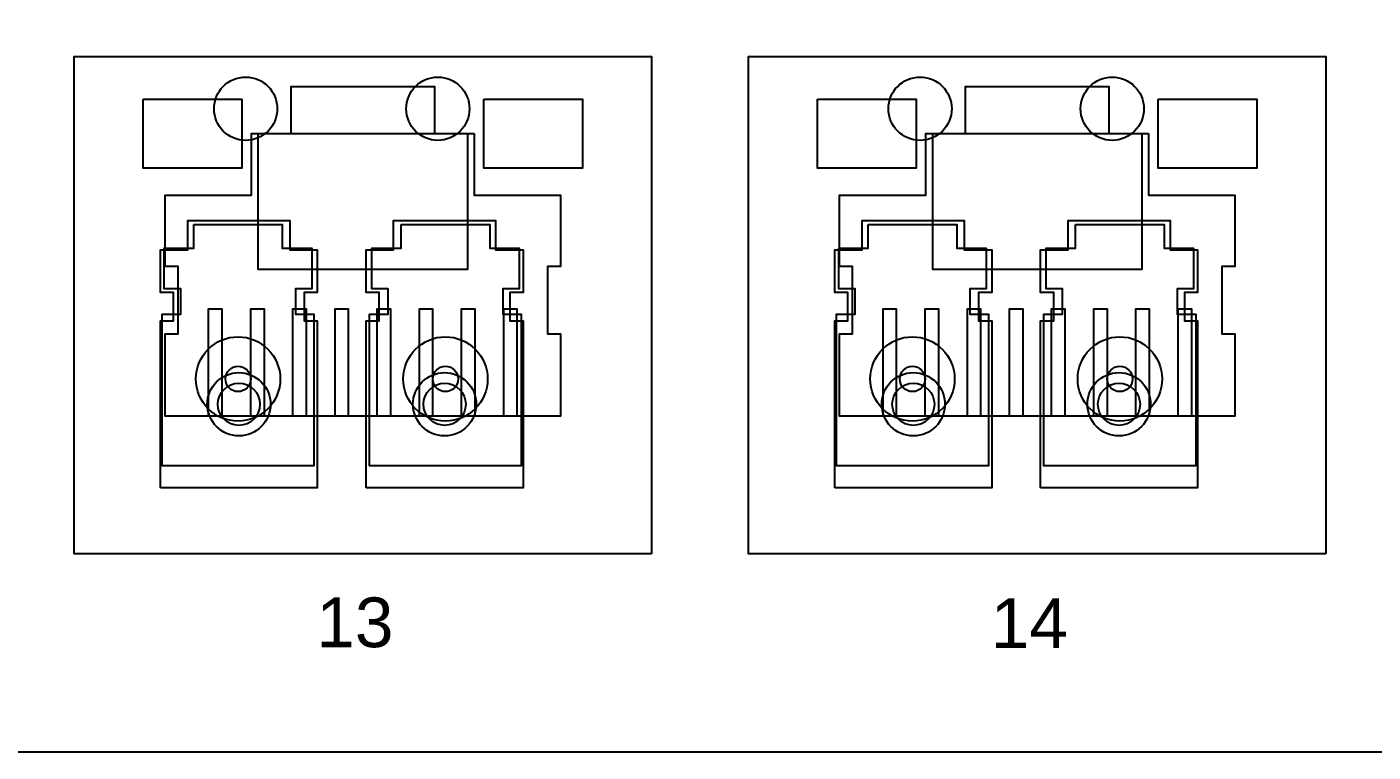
# Model space of a CAD drawing. Extents: x 1.6 to 47.5, y 0.5 to 34.6.
# Drawn here: x 33.434 to 35.03, y 10.649 to 11.509 of the extents above; entities that cross this region are included whole.
import ezdxf

# ---------------------------------------------------------------- set-up
doc = ezdxf.new("R2010")
doc.units = 0
doc.header["$MEASUREMENT"] = 0
for name, color, linetype in [('4_01__1111___16__10-100BAS', 7, 'CONTINUOUS'), ('4_02__1112___12__10-100BAS', 7, 'CONTINUOUS'), ('4_03__1113___12__10-100BAS', 7, 'CONTINUOUS'), ('4_04__1122___8__10-100BASE', 7, 'CONTINUOUS'), ('4_05__1123___8__10-100BASE', 7, 'CONTINUOUS'), ('4_06__1133___8__10-100BASE', 7, 'CONTINUOUS'), ('4_07__1142___10__10-100BAS', 7, 'CONTINUOUS'), ('4_08__1222___4__10-100BASE', 7, 'CONTINUOUS'), ('4_09__1223___4__10-100BASE', 7, 'CONTINUOUS'), ('4_10__1233___4__10-100BASE', 7, 'CONTINUOUS'), ('4_11__1333___4__10-100BASE', 7, 'CONTINUOUS'), ('4_12__2222___16__100BASE_F', 7, 'CONTINUOUS'), ('4_13__2223___12__100BASE_F', 7, 'CONTINUOUS'), ('4_14__2233___8__100BASE_FX', 7, 'CONTINUOUS'), ('4_15__2333___4__100BASE_FX', 7, 'CONTINUOUS'), ('4_16__3333___16__100BASE_L', 7, 'CONTINUOUS'), ('6_00______DWG_', 7, 'CONTINUOUS')]:
    doc.layers.add(name, color=color, linetype=linetype)
doc.styles.add('ARIAL', font='arial.ttf')

msp = doc.modelspace()

# ---------------------------------------------------------------- linework, layer by layer
at = {"layer": '4_01__1111___16__10-100BAS'}
for points in [[(33.747, 11.3821), (33.747, 11.4381), (33.917, 11.4381), (33.917, 11.3821)], [(34.547, 11.3821), (34.547, 11.4381), (34.717, 11.4381), (34.717, 11.3821)], [(33.964, 11.3821), (33.964, 11.3091), (34.0665, 11.3091), (34.0665, 11.2246), (34.051, 11.2246), (34.051, 11.1446), (34.0665, 11.1446), (34.0665, 11.0471), (33.5975, 11.0471), (33.5975, 11.1446), (33.613, 11.1446), (33.613, 11.2246), (33.5975, 11.2246), (33.5975, 11.3091), (33.7, 11.3091), (33.7, 11.3821), (33.964, 11.3821)], [(33.956, 11.3821), (33.956, 11.2211), (33.708, 11.2211), (33.708, 11.3821)], [(34.764, 11.3821), (34.764, 11.3091), (34.8665, 11.3091), (34.8665, 11.2246), (34.851, 11.2246), (34.851, 11.1446), (34.8665, 11.1446), (34.8665, 11.0471), (34.3975, 11.0471), (34.3975, 11.1446), (34.413, 11.1446), (34.413, 11.2246), (34.3975, 11.2246), (34.3975, 11.3091), (34.5, 11.3091), (34.5, 11.3821), (34.764, 11.3821)], [(34.756, 11.3821), (34.756, 11.2211), (34.508, 11.2211), (34.508, 11.3821)], [(33.6491, 11.0471), (33.6491, 11.1741), (33.6648, 11.1741), (33.6648, 11.0471)], [(33.6991, 11.0471), (33.6991, 11.1741), (33.7148, 11.1741), (33.7148, 11.0471)], [(33.7491, 11.0471), (33.7491, 11.1741), (33.7648, 11.1741), (33.7648, 11.0471)], [(33.7991, 11.0471), (33.7991, 11.1741), (33.8148, 11.1741), (33.8148, 11.0471)], [(33.8491, 11.0471), (33.8491, 11.1741), (33.8648, 11.1741), (33.8648, 11.0471)], [(33.8991, 11.0471), (33.8991, 11.1741), (33.9148, 11.1741), (33.9148, 11.0471)], [(33.9491, 11.0471), (33.9491, 11.1741), (33.9648, 11.1741), (33.9648, 11.0471)], [(33.9991, 11.0471), (33.9991, 11.1741), (34.0148, 11.1741), (34.0148, 11.0471)], [(34.4491, 11.0471), (34.4491, 11.1741), (34.4648, 11.1741), (34.4648, 11.0471)], [(34.4991, 11.0471), (34.4991, 11.1741), (34.5148, 11.1741), (34.5148, 11.0471)], [(34.5491, 11.0471), (34.5491, 11.1741), (34.5648, 11.1741), (34.5648, 11.0471)], [(34.5991, 11.0471), (34.5991, 11.1741), (34.6148, 11.1741), (34.6148, 11.0471)], [(34.6491, 11.0471), (34.6491, 11.1741), (34.6648, 11.1741), (34.6648, 11.0471)], [(34.6991, 11.0471), (34.6991, 11.1741), (34.7148, 11.1741), (34.7148, 11.0471)], [(34.7491, 11.0471), (34.7491, 11.1741), (34.7648, 11.1741), (34.7648, 11.0471)], [(34.7991, 11.0471), (34.7991, 11.1741), (34.8148, 11.1741), (34.8148, 11.0471)]]:
    msp.add_lwpolyline(points, dxfattribs=at)
for points in [[(33.5715, 11.4231), (33.6885, 11.4231), (33.6885, 11.3411), (33.5715, 11.3411)], [(33.9755, 11.4231), (34.0925, 11.4231), (34.0925, 11.3411), (33.9755, 11.3411)], [(34.3715, 11.4231), (34.4885, 11.4231), (34.4885, 11.3411), (34.3715, 11.3411)], [(34.7755, 11.4231), (34.8925, 11.4231), (34.8925, 11.3411), (34.7755, 11.3411)]]:
    msp.add_lwpolyline(points, close=True, dxfattribs=at)
at = {"layer": '4_02__1112___12__10-100BAS'}
for points in [[(33.747, 11.3821), (33.747, 11.4381), (33.917, 11.4381), (33.917, 11.3821)], [(34.547, 11.3821), (34.547, 11.4381), (34.717, 11.4381), (34.717, 11.3821)], [(33.964, 11.3821), (33.964, 11.3091), (34.0665, 11.3091), (34.0665, 11.2246), (34.051, 11.2246), (34.051, 11.1446), (34.0665, 11.1446), (34.0665, 11.0471), (33.5975, 11.0471), (33.5975, 11.1446), (33.613, 11.1446), (33.613, 11.2246), (33.5975, 11.2246), (33.5975, 11.3091), (33.7, 11.3091), (33.7, 11.3821), (33.964, 11.3821)], [(33.956, 11.3821), (33.956, 11.2211), (33.708, 11.2211), (33.708, 11.3821)], [(34.764, 11.3821), (34.764, 11.3091), (34.8665, 11.3091), (34.8665, 11.2246), (34.851, 11.2246), (34.851, 11.1446), (34.8665, 11.1446), (34.8665, 11.0471), (34.3975, 11.0471), (34.3975, 11.1446), (34.413, 11.1446), (34.413, 11.2246), (34.3975, 11.2246), (34.3975, 11.3091), (34.5, 11.3091), (34.5, 11.3821), (34.764, 11.3821)], [(34.756, 11.3821), (34.756, 11.2211), (34.508, 11.2211), (34.508, 11.3821)], [(33.6491, 11.0471), (33.6491, 11.1741), (33.6648, 11.1741), (33.6648, 11.0471)], [(33.6991, 11.0471), (33.6991, 11.1741), (33.7148, 11.1741), (33.7148, 11.0471)], [(33.7491, 11.0471), (33.7491, 11.1741), (33.7648, 11.1741), (33.7648, 11.0471)], [(33.7991, 11.0471), (33.7991, 11.1741), (33.8148, 11.1741), (33.8148, 11.0471)], [(33.8491, 11.0471), (33.8491, 11.1741), (33.8648, 11.1741), (33.8648, 11.0471)], [(33.8991, 11.0471), (33.8991, 11.1741), (33.9148, 11.1741), (33.9148, 11.0471)], [(33.9491, 11.0471), (33.9491, 11.1741), (33.9648, 11.1741), (33.9648, 11.0471)], [(33.9991, 11.0471), (33.9991, 11.1741), (34.0148, 11.1741), (34.0148, 11.0471)], [(34.4491, 11.0471), (34.4491, 11.1741), (34.4648, 11.1741), (34.4648, 11.0471)], [(34.4991, 11.0471), (34.4991, 11.1741), (34.5148, 11.1741), (34.5148, 11.0471)], [(34.5491, 11.0471), (34.5491, 11.1741), (34.5648, 11.1741), (34.5648, 11.0471)], [(34.5991, 11.0471), (34.5991, 11.1741), (34.6148, 11.1741), (34.6148, 11.0471)], [(34.6491, 11.0471), (34.6491, 11.1741), (34.6648, 11.1741), (34.6648, 11.0471)], [(34.6991, 11.0471), (34.6991, 11.1741), (34.7148, 11.1741), (34.7148, 11.0471)], [(34.7491, 11.0471), (34.7491, 11.1741), (34.7648, 11.1741), (34.7648, 11.0471)], [(34.7991, 11.0471), (34.7991, 11.1741), (34.8148, 11.1741), (34.8148, 11.0471)]]:
    msp.add_lwpolyline(points, dxfattribs=at)
for points in [[(33.5715, 11.4231), (33.6885, 11.4231), (33.6885, 11.3411), (33.5715, 11.3411)], [(33.9755, 11.4231), (34.0925, 11.4231), (34.0925, 11.3411), (33.9755, 11.3411)], [(34.3715, 11.4231), (34.4885, 11.4231), (34.4885, 11.3411), (34.3715, 11.3411)], [(34.7755, 11.4231), (34.8925, 11.4231), (34.8925, 11.3411), (34.7755, 11.3411)]]:
    msp.add_lwpolyline(points, close=True, dxfattribs=at)
at = {"layer": '4_03__1113___12__10-100BAS'}
for points in [[(33.747, 11.3821), (33.747, 11.4381), (33.917, 11.4381), (33.917, 11.3821)], [(34.547, 11.3821), (34.547, 11.4381), (34.717, 11.4381), (34.717, 11.3821)], [(33.964, 11.3821), (33.964, 11.3091), (34.0665, 11.3091), (34.0665, 11.2246), (34.051, 11.2246), (34.051, 11.1446), (34.0665, 11.1446), (34.0665, 11.0471), (33.5975, 11.0471), (33.5975, 11.1446), (33.613, 11.1446), (33.613, 11.2246), (33.5975, 11.2246), (33.5975, 11.3091), (33.7, 11.3091), (33.7, 11.3821), (33.964, 11.3821)], [(33.956, 11.3821), (33.956, 11.2211), (33.708, 11.2211), (33.708, 11.3821)], [(34.764, 11.3821), (34.764, 11.3091), (34.8665, 11.3091), (34.8665, 11.2246), (34.851, 11.2246), (34.851, 11.1446), (34.8665, 11.1446), (34.8665, 11.0471), (34.3975, 11.0471), (34.3975, 11.1446), (34.413, 11.1446), (34.413, 11.2246), (34.3975, 11.2246), (34.3975, 11.3091), (34.5, 11.3091), (34.5, 11.3821), (34.764, 11.3821)], [(34.756, 11.3821), (34.756, 11.2211), (34.508, 11.2211), (34.508, 11.3821)], [(33.6491, 11.0471), (33.6491, 11.1741), (33.6648, 11.1741), (33.6648, 11.0471)], [(33.6991, 11.0471), (33.6991, 11.1741), (33.7148, 11.1741), (33.7148, 11.0471)], [(33.7491, 11.0471), (33.7491, 11.1741), (33.7648, 11.1741), (33.7648, 11.0471)], [(33.7991, 11.0471), (33.7991, 11.1741), (33.8148, 11.1741), (33.8148, 11.0471)], [(33.8491, 11.0471), (33.8491, 11.1741), (33.8648, 11.1741), (33.8648, 11.0471)], [(33.8991, 11.0471), (33.8991, 11.1741), (33.9148, 11.1741), (33.9148, 11.0471)], [(33.9491, 11.0471), (33.9491, 11.1741), (33.9648, 11.1741), (33.9648, 11.0471)], [(33.9991, 11.0471), (33.9991, 11.1741), (34.0148, 11.1741), (34.0148, 11.0471)], [(34.4491, 11.0471), (34.4491, 11.1741), (34.4648, 11.1741), (34.4648, 11.0471)], [(34.4991, 11.0471), (34.4991, 11.1741), (34.5148, 11.1741), (34.5148, 11.0471)], [(34.5491, 11.0471), (34.5491, 11.1741), (34.5648, 11.1741), (34.5648, 11.0471)], [(34.5991, 11.0471), (34.5991, 11.1741), (34.6148, 11.1741), (34.6148, 11.0471)], [(34.6491, 11.0471), (34.6491, 11.1741), (34.6648, 11.1741), (34.6648, 11.0471)], [(34.6991, 11.0471), (34.6991, 11.1741), (34.7148, 11.1741), (34.7148, 11.0471)], [(34.7491, 11.0471), (34.7491, 11.1741), (34.7648, 11.1741), (34.7648, 11.0471)], [(34.7991, 11.0471), (34.7991, 11.1741), (34.8148, 11.1741), (34.8148, 11.0471)]]:
    msp.add_lwpolyline(points, dxfattribs=at)
for points in [[(33.5715, 11.4231), (33.6885, 11.4231), (33.6885, 11.3411), (33.5715, 11.3411)], [(33.9755, 11.4231), (34.0925, 11.4231), (34.0925, 11.3411), (33.9755, 11.3411)], [(34.3715, 11.4231), (34.4885, 11.4231), (34.4885, 11.3411), (34.3715, 11.3411)], [(34.7755, 11.4231), (34.8925, 11.4231), (34.8925, 11.3411), (34.7755, 11.3411)]]:
    msp.add_lwpolyline(points, close=True, dxfattribs=at)
at = {"layer": '4_04__1122___8__10-100BASE'}
for points in [[(33.747, 11.3821), (33.747, 11.4381), (33.917, 11.4381), (33.917, 11.3821)], [(34.547, 11.3821), (34.547, 11.4381), (34.717, 11.4381), (34.717, 11.3821)], [(33.964, 11.3821), (33.964, 11.3091), (34.0665, 11.3091), (34.0665, 11.2246), (34.051, 11.2246), (34.051, 11.1446), (34.0665, 11.1446), (34.0665, 11.0471), (33.5975, 11.0471), (33.5975, 11.1446), (33.613, 11.1446), (33.613, 11.2246), (33.5975, 11.2246), (33.5975, 11.3091), (33.7, 11.3091), (33.7, 11.3821), (33.964, 11.3821)], [(33.956, 11.3821), (33.956, 11.2211), (33.708, 11.2211), (33.708, 11.3821)], [(34.764, 11.3821), (34.764, 11.3091), (34.8665, 11.3091), (34.8665, 11.2246), (34.851, 11.2246), (34.851, 11.1446), (34.8665, 11.1446), (34.8665, 11.0471), (34.3975, 11.0471), (34.3975, 11.1446), (34.413, 11.1446), (34.413, 11.2246), (34.3975, 11.2246), (34.3975, 11.3091), (34.5, 11.3091), (34.5, 11.3821), (34.764, 11.3821)], [(34.756, 11.3821), (34.756, 11.2211), (34.508, 11.2211), (34.508, 11.3821)], [(33.6491, 11.0471), (33.6491, 11.1741), (33.6648, 11.1741), (33.6648, 11.0471)], [(33.6991, 11.0471), (33.6991, 11.1741), (33.7148, 11.1741), (33.7148, 11.0471)], [(33.7491, 11.0471), (33.7491, 11.1741), (33.7648, 11.1741), (33.7648, 11.0471)], [(33.7991, 11.0471), (33.7991, 11.1741), (33.8148, 11.1741), (33.8148, 11.0471)], [(33.8491, 11.0471), (33.8491, 11.1741), (33.8648, 11.1741), (33.8648, 11.0471)], [(33.8991, 11.0471), (33.8991, 11.1741), (33.9148, 11.1741), (33.9148, 11.0471)], [(33.9491, 11.0471), (33.9491, 11.1741), (33.9648, 11.1741), (33.9648, 11.0471)], [(33.9991, 11.0471), (33.9991, 11.1741), (34.0148, 11.1741), (34.0148, 11.0471)], [(34.4491, 11.0471), (34.4491, 11.1741), (34.4648, 11.1741), (34.4648, 11.0471)], [(34.4991, 11.0471), (34.4991, 11.1741), (34.5148, 11.1741), (34.5148, 11.0471)], [(34.5491, 11.0471), (34.5491, 11.1741), (34.5648, 11.1741), (34.5648, 11.0471)], [(34.5991, 11.0471), (34.5991, 11.1741), (34.6148, 11.1741), (34.6148, 11.0471)], [(34.6491, 11.0471), (34.6491, 11.1741), (34.6648, 11.1741), (34.6648, 11.0471)], [(34.6991, 11.0471), (34.6991, 11.1741), (34.7148, 11.1741), (34.7148, 11.0471)], [(34.7491, 11.0471), (34.7491, 11.1741), (34.7648, 11.1741), (34.7648, 11.0471)], [(34.7991, 11.0471), (34.7991, 11.1741), (34.8148, 11.1741), (34.8148, 11.0471)]]:
    msp.add_lwpolyline(points, dxfattribs=at)
for points in [[(33.5715, 11.4231), (33.6885, 11.4231), (33.6885, 11.3411), (33.5715, 11.3411)], [(33.9755, 11.4231), (34.0925, 11.4231), (34.0925, 11.3411), (33.9755, 11.3411)], [(34.3715, 11.4231), (34.4885, 11.4231), (34.4885, 11.3411), (34.3715, 11.3411)], [(34.7755, 11.4231), (34.8925, 11.4231), (34.8925, 11.3411), (34.7755, 11.3411)]]:
    msp.add_lwpolyline(points, close=True, dxfattribs=at)
at = {"layer": '4_05__1123___8__10-100BASE'}
for points in [[(33.747, 11.3821), (33.747, 11.4381), (33.917, 11.4381), (33.917, 11.3821)], [(34.547, 11.3821), (34.547, 11.4381), (34.717, 11.4381), (34.717, 11.3821)], [(33.964, 11.3821), (33.964, 11.3091), (34.0665, 11.3091), (34.0665, 11.2246), (34.051, 11.2246), (34.051, 11.1446), (34.0665, 11.1446), (34.0665, 11.0471), (33.5975, 11.0471), (33.5975, 11.1446), (33.613, 11.1446), (33.613, 11.2246), (33.5975, 11.2246), (33.5975, 11.3091), (33.7, 11.3091), (33.7, 11.3821), (33.964, 11.3821)], [(33.956, 11.3821), (33.956, 11.2211), (33.708, 11.2211), (33.708, 11.3821)], [(34.764, 11.3821), (34.764, 11.3091), (34.8665, 11.3091), (34.8665, 11.2246), (34.851, 11.2246), (34.851, 11.1446), (34.8665, 11.1446), (34.8665, 11.0471), (34.3975, 11.0471), (34.3975, 11.1446), (34.413, 11.1446), (34.413, 11.2246), (34.3975, 11.2246), (34.3975, 11.3091), (34.5, 11.3091), (34.5, 11.3821), (34.764, 11.3821)], [(34.756, 11.3821), (34.756, 11.2211), (34.508, 11.2211), (34.508, 11.3821)], [(33.6491, 11.0471), (33.6491, 11.1741), (33.6648, 11.1741), (33.6648, 11.0471)], [(33.6991, 11.0471), (33.6991, 11.1741), (33.7148, 11.1741), (33.7148, 11.0471)], [(33.7491, 11.0471), (33.7491, 11.1741), (33.7648, 11.1741), (33.7648, 11.0471)], [(33.7991, 11.0471), (33.7991, 11.1741), (33.8148, 11.1741), (33.8148, 11.0471)], [(33.8491, 11.0471), (33.8491, 11.1741), (33.8648, 11.1741), (33.8648, 11.0471)], [(33.8991, 11.0471), (33.8991, 11.1741), (33.9148, 11.1741), (33.9148, 11.0471)], [(33.9491, 11.0471), (33.9491, 11.1741), (33.9648, 11.1741), (33.9648, 11.0471)], [(33.9991, 11.0471), (33.9991, 11.1741), (34.0148, 11.1741), (34.0148, 11.0471)], [(34.4491, 11.0471), (34.4491, 11.1741), (34.4648, 11.1741), (34.4648, 11.0471)], [(34.4991, 11.0471), (34.4991, 11.1741), (34.5148, 11.1741), (34.5148, 11.0471)], [(34.5491, 11.0471), (34.5491, 11.1741), (34.5648, 11.1741), (34.5648, 11.0471)], [(34.5991, 11.0471), (34.5991, 11.1741), (34.6148, 11.1741), (34.6148, 11.0471)], [(34.6491, 11.0471), (34.6491, 11.1741), (34.6648, 11.1741), (34.6648, 11.0471)], [(34.6991, 11.0471), (34.6991, 11.1741), (34.7148, 11.1741), (34.7148, 11.0471)], [(34.7491, 11.0471), (34.7491, 11.1741), (34.7648, 11.1741), (34.7648, 11.0471)], [(34.7991, 11.0471), (34.7991, 11.1741), (34.8148, 11.1741), (34.8148, 11.0471)]]:
    msp.add_lwpolyline(points, dxfattribs=at)
for points in [[(33.5715, 11.4231), (33.6885, 11.4231), (33.6885, 11.3411), (33.5715, 11.3411)], [(33.9755, 11.4231), (34.0925, 11.4231), (34.0925, 11.3411), (33.9755, 11.3411)], [(34.3715, 11.4231), (34.4885, 11.4231), (34.4885, 11.3411), (34.3715, 11.3411)], [(34.7755, 11.4231), (34.8925, 11.4231), (34.8925, 11.3411), (34.7755, 11.3411)]]:
    msp.add_lwpolyline(points, close=True, dxfattribs=at)
at = {"layer": '4_06__1133___8__10-100BASE'}
for points in [[(33.747, 11.3821), (33.747, 11.4381), (33.917, 11.4381), (33.917, 11.3821)], [(34.547, 11.3821), (34.547, 11.4381), (34.717, 11.4381), (34.717, 11.3821)], [(33.964, 11.3821), (33.964, 11.3091), (34.0665, 11.3091), (34.0665, 11.2246), (34.051, 11.2246), (34.051, 11.1446), (34.0665, 11.1446), (34.0665, 11.0471), (33.5975, 11.0471), (33.5975, 11.1446), (33.613, 11.1446), (33.613, 11.2246), (33.5975, 11.2246), (33.5975, 11.3091), (33.7, 11.3091), (33.7, 11.3821), (33.964, 11.3821)], [(33.956, 11.3821), (33.956, 11.2211), (33.708, 11.2211), (33.708, 11.3821)], [(34.764, 11.3821), (34.764, 11.3091), (34.8665, 11.3091), (34.8665, 11.2246), (34.851, 11.2246), (34.851, 11.1446), (34.8665, 11.1446), (34.8665, 11.0471), (34.3975, 11.0471), (34.3975, 11.1446), (34.413, 11.1446), (34.413, 11.2246), (34.3975, 11.2246), (34.3975, 11.3091), (34.5, 11.3091), (34.5, 11.3821), (34.764, 11.3821)], [(34.756, 11.3821), (34.756, 11.2211), (34.508, 11.2211), (34.508, 11.3821)], [(33.6491, 11.0471), (33.6491, 11.1741), (33.6648, 11.1741), (33.6648, 11.0471)], [(33.6991, 11.0471), (33.6991, 11.1741), (33.7148, 11.1741), (33.7148, 11.0471)], [(33.7491, 11.0471), (33.7491, 11.1741), (33.7648, 11.1741), (33.7648, 11.0471)], [(33.7991, 11.0471), (33.7991, 11.1741), (33.8148, 11.1741), (33.8148, 11.0471)], [(33.8491, 11.0471), (33.8491, 11.1741), (33.8648, 11.1741), (33.8648, 11.0471)], [(33.8991, 11.0471), (33.8991, 11.1741), (33.9148, 11.1741), (33.9148, 11.0471)], [(33.9491, 11.0471), (33.9491, 11.1741), (33.9648, 11.1741), (33.9648, 11.0471)], [(33.9991, 11.0471), (33.9991, 11.1741), (34.0148, 11.1741), (34.0148, 11.0471)], [(34.4491, 11.0471), (34.4491, 11.1741), (34.4648, 11.1741), (34.4648, 11.0471)], [(34.4991, 11.0471), (34.4991, 11.1741), (34.5148, 11.1741), (34.5148, 11.0471)], [(34.5491, 11.0471), (34.5491, 11.1741), (34.5648, 11.1741), (34.5648, 11.0471)], [(34.5991, 11.0471), (34.5991, 11.1741), (34.6148, 11.1741), (34.6148, 11.0471)], [(34.6491, 11.0471), (34.6491, 11.1741), (34.6648, 11.1741), (34.6648, 11.0471)], [(34.6991, 11.0471), (34.6991, 11.1741), (34.7148, 11.1741), (34.7148, 11.0471)], [(34.7491, 11.0471), (34.7491, 11.1741), (34.7648, 11.1741), (34.7648, 11.0471)], [(34.7991, 11.0471), (34.7991, 11.1741), (34.8148, 11.1741), (34.8148, 11.0471)]]:
    msp.add_lwpolyline(points, dxfattribs=at)
for points in [[(33.5715, 11.4231), (33.6885, 11.4231), (33.6885, 11.3411), (33.5715, 11.3411)], [(33.9755, 11.4231), (34.0925, 11.4231), (34.0925, 11.3411), (33.9755, 11.3411)], [(34.3715, 11.4231), (34.4885, 11.4231), (34.4885, 11.3411), (34.3715, 11.3411)], [(34.7755, 11.4231), (34.8925, 11.4231), (34.8925, 11.3411), (34.7755, 11.3411)]]:
    msp.add_lwpolyline(points, close=True, dxfattribs=at)
at = {"layer": '4_07__1142___10__10-100BAS'}
for points in [[(33.747, 11.3821), (33.747, 11.4381), (33.917, 11.4381), (33.917, 11.3821)], [(34.547, 11.3821), (34.547, 11.4381), (34.717, 11.4381), (34.717, 11.3821)], [(33.964, 11.3821), (33.964, 11.3091), (34.0665, 11.3091), (34.0665, 11.2246), (34.051, 11.2246), (34.051, 11.1446), (34.0665, 11.1446), (34.0665, 11.0471), (33.5975, 11.0471), (33.5975, 11.1446), (33.613, 11.1446), (33.613, 11.2246), (33.5975, 11.2246), (33.5975, 11.3091), (33.7, 11.3091), (33.7, 11.3821), (33.964, 11.3821)], [(33.956, 11.3821), (33.956, 11.2211), (33.708, 11.2211), (33.708, 11.3821)], [(34.764, 11.3821), (34.764, 11.3091), (34.8665, 11.3091), (34.8665, 11.2246), (34.851, 11.2246), (34.851, 11.1446), (34.8665, 11.1446), (34.8665, 11.0471), (34.3975, 11.0471), (34.3975, 11.1446), (34.413, 11.1446), (34.413, 11.2246), (34.3975, 11.2246), (34.3975, 11.3091), (34.5, 11.3091), (34.5, 11.3821), (34.764, 11.3821)], [(34.756, 11.3821), (34.756, 11.2211), (34.508, 11.2211), (34.508, 11.3821)], [(33.6491, 11.0471), (33.6491, 11.1741), (33.6648, 11.1741), (33.6648, 11.0471)], [(33.6991, 11.0471), (33.6991, 11.1741), (33.7148, 11.1741), (33.7148, 11.0471)], [(33.7491, 11.0471), (33.7491, 11.1741), (33.7648, 11.1741), (33.7648, 11.0471)], [(33.7991, 11.0471), (33.7991, 11.1741), (33.8148, 11.1741), (33.8148, 11.0471)], [(33.8491, 11.0471), (33.8491, 11.1741), (33.8648, 11.1741), (33.8648, 11.0471)], [(33.8991, 11.0471), (33.8991, 11.1741), (33.9148, 11.1741), (33.9148, 11.0471)], [(33.9491, 11.0471), (33.9491, 11.1741), (33.9648, 11.1741), (33.9648, 11.0471)], [(33.9991, 11.0471), (33.9991, 11.1741), (34.0148, 11.1741), (34.0148, 11.0471)], [(34.4491, 11.0471), (34.4491, 11.1741), (34.4648, 11.1741), (34.4648, 11.0471)], [(34.4991, 11.0471), (34.4991, 11.1741), (34.5148, 11.1741), (34.5148, 11.0471)], [(34.5491, 11.0471), (34.5491, 11.1741), (34.5648, 11.1741), (34.5648, 11.0471)], [(34.5991, 11.0471), (34.5991, 11.1741), (34.6148, 11.1741), (34.6148, 11.0471)], [(34.6491, 11.0471), (34.6491, 11.1741), (34.6648, 11.1741), (34.6648, 11.0471)], [(34.6991, 11.0471), (34.6991, 11.1741), (34.7148, 11.1741), (34.7148, 11.0471)], [(34.7491, 11.0471), (34.7491, 11.1741), (34.7648, 11.1741), (34.7648, 11.0471)], [(34.7991, 11.0471), (34.7991, 11.1741), (34.8148, 11.1741), (34.8148, 11.0471)]]:
    msp.add_lwpolyline(points, dxfattribs=at)
for points in [[(33.5715, 11.4231), (33.6885, 11.4231), (33.6885, 11.3411), (33.5715, 11.3411)], [(33.9755, 11.4231), (34.0925, 11.4231), (34.0925, 11.3411), (33.9755, 11.3411)], [(34.3715, 11.4231), (34.4885, 11.4231), (34.4885, 11.3411), (34.3715, 11.3411)], [(34.7755, 11.4231), (34.8925, 11.4231), (34.8925, 11.3411), (34.7755, 11.3411)]]:
    msp.add_lwpolyline(points, close=True, dxfattribs=at)
at = {"layer": '4_08__1222___4__10-100BASE'}
for points in [[(33.6315, 11.2741), (33.7365, 11.2741), (33.7365, 11.2461), (33.7715, 11.2461), (33.7715, 11.1981), (33.752, 11.1981), (33.752, 11.1681), (33.774, 11.1681), (33.774, 10.9881), (33.594, 10.9881), (33.594, 11.1681), (33.616, 11.1681), (33.616, 11.1981), (33.5965, 11.1981), (33.5965, 11.2461), (33.6315, 11.2461)], [(33.8775, 11.2741), (33.9825, 11.2741), (33.9825, 11.2461), (34.0175, 11.2461), (34.0175, 11.1981), (33.998, 11.1981), (33.998, 11.1681), (34.02, 11.1681), (34.02, 10.9881), (33.84, 10.9881), (33.84, 11.1681), (33.862, 11.1681), (33.862, 11.1981), (33.8425, 11.1981), (33.8425, 11.2461), (33.8775, 11.2461)], [(34.4315, 11.2741), (34.5365, 11.2741), (34.5365, 11.2461), (34.5715, 11.2461), (34.5715, 11.1981), (34.552, 11.1981), (34.552, 11.1681), (34.574, 11.1681), (34.574, 10.9881), (34.394, 10.9881), (34.394, 11.1681), (34.416, 11.1681), (34.416, 11.1981), (34.3965, 11.1981), (34.3965, 11.2461), (34.4315, 11.2461)], [(34.6775, 11.2741), (34.7825, 11.2741), (34.7825, 11.2461), (34.8175, 11.2461), (34.8175, 11.1981), (34.798, 11.1981), (34.798, 11.1681), (34.82, 11.1681), (34.82, 10.9881), (34.64, 10.9881), (34.64, 11.1681), (34.662, 11.1681), (34.662, 11.1981), (34.6425, 11.1981), (34.6425, 11.2461), (34.6775, 11.2461)]]:
    msp.add_lwpolyline(points, close=True, dxfattribs=at)
for centre, radius in [((33.693, 11.4116), 0.0375), ((33.921, 11.4116), 0.0375), ((34.493, 11.4116), 0.0375), ((34.721, 11.4116), 0.0375), ((33.684, 11.0911), 0.05), ((33.93, 11.0911), 0.05), ((34.484, 11.0911), 0.05), ((34.73, 11.0911), 0.05), ((33.684, 11.0911), 0.015), ((33.93, 11.0911), 0.015), ((34.484, 11.0911), 0.015), ((34.73, 11.0911), 0.015)]:
    msp.add_circle(centre, radius, dxfattribs=at)
at = {"layer": '4_09__1223___4__10-100BASE'}
for points in [[(33.6315, 11.2741), (33.7365, 11.2741), (33.7365, 11.2461), (33.7715, 11.2461), (33.7715, 11.1981), (33.752, 11.1981), (33.752, 11.1681), (33.774, 11.1681), (33.774, 10.9881), (33.594, 10.9881), (33.594, 11.1681), (33.616, 11.1681), (33.616, 11.1981), (33.5965, 11.1981), (33.5965, 11.2461), (33.6315, 11.2461)], [(33.8775, 11.2741), (33.9825, 11.2741), (33.9825, 11.2461), (34.0175, 11.2461), (34.0175, 11.1981), (33.998, 11.1981), (33.998, 11.1681), (34.02, 11.1681), (34.02, 10.9881), (33.84, 10.9881), (33.84, 11.1681), (33.862, 11.1681), (33.862, 11.1981), (33.8425, 11.1981), (33.8425, 11.2461), (33.8775, 11.2461)], [(34.4315, 11.2741), (34.5365, 11.2741), (34.5365, 11.2461), (34.5715, 11.2461), (34.5715, 11.1981), (34.552, 11.1981), (34.552, 11.1681), (34.574, 11.1681), (34.574, 10.9881), (34.394, 10.9881), (34.394, 11.1681), (34.416, 11.1681), (34.416, 11.1981), (34.3965, 11.1981), (34.3965, 11.2461), (34.4315, 11.2461)], [(34.6775, 11.2741), (34.7825, 11.2741), (34.7825, 11.2461), (34.8175, 11.2461), (34.8175, 11.1981), (34.798, 11.1981), (34.798, 11.1681), (34.82, 11.1681), (34.82, 10.9881), (34.64, 10.9881), (34.64, 11.1681), (34.662, 11.1681), (34.662, 11.1981), (34.6425, 11.1981), (34.6425, 11.2461), (34.6775, 11.2461)]]:
    msp.add_lwpolyline(points, close=True, dxfattribs=at)
for centre, radius in [((33.693, 11.4116), 0.0375), ((33.921, 11.4116), 0.0375), ((34.493, 11.4116), 0.0375), ((34.721, 11.4116), 0.0375), ((33.684, 11.0911), 0.05), ((33.93, 11.0911), 0.05), ((34.484, 11.0911), 0.05), ((34.73, 11.0911), 0.05), ((33.684, 11.0911), 0.015), ((33.93, 11.0911), 0.015), ((34.484, 11.0911), 0.015), ((34.73, 11.0911), 0.015)]:
    msp.add_circle(centre, radius, dxfattribs=at)
at = {"layer": '4_10__1233___4__10-100BASE'}
for points in [[(33.6315, 11.2741), (33.7365, 11.2741), (33.7365, 11.2461), (33.7715, 11.2461), (33.7715, 11.1981), (33.752, 11.1981), (33.752, 11.1681), (33.774, 11.1681), (33.774, 10.9881), (33.594, 10.9881), (33.594, 11.1681), (33.616, 11.1681), (33.616, 11.1981), (33.5965, 11.1981), (33.5965, 11.2461), (33.6315, 11.2461)], [(33.8775, 11.2741), (33.9825, 11.2741), (33.9825, 11.2461), (34.0175, 11.2461), (34.0175, 11.1981), (33.998, 11.1981), (33.998, 11.1681), (34.02, 11.1681), (34.02, 10.9881), (33.84, 10.9881), (33.84, 11.1681), (33.862, 11.1681), (33.862, 11.1981), (33.8425, 11.1981), (33.8425, 11.2461), (33.8775, 11.2461)], [(34.4315, 11.2741), (34.5365, 11.2741), (34.5365, 11.2461), (34.5715, 11.2461), (34.5715, 11.1981), (34.552, 11.1981), (34.552, 11.1681), (34.574, 11.1681), (34.574, 10.9881), (34.394, 10.9881), (34.394, 11.1681), (34.416, 11.1681), (34.416, 11.1981), (34.3965, 11.1981), (34.3965, 11.2461), (34.4315, 11.2461)], [(34.6775, 11.2741), (34.7825, 11.2741), (34.7825, 11.2461), (34.8175, 11.2461), (34.8175, 11.1981), (34.798, 11.1981), (34.798, 11.1681), (34.82, 11.1681), (34.82, 10.9881), (34.64, 10.9881), (34.64, 11.1681), (34.662, 11.1681), (34.662, 11.1981), (34.6425, 11.1981), (34.6425, 11.2461), (34.6775, 11.2461)]]:
    msp.add_lwpolyline(points, close=True, dxfattribs=at)
for centre, radius in [((33.693, 11.4116), 0.0375), ((33.921, 11.4116), 0.0375), ((34.493, 11.4116), 0.0375), ((34.721, 11.4116), 0.0375), ((33.684, 11.0911), 0.05), ((33.93, 11.0911), 0.05), ((34.484, 11.0911), 0.05), ((34.73, 11.0911), 0.05), ((33.684, 11.0911), 0.015), ((33.93, 11.0911), 0.015), ((34.484, 11.0911), 0.015), ((34.73, 11.0911), 0.015)]:
    msp.add_circle(centre, radius, dxfattribs=at)
at = {"layer": '4_11__1333___4__10-100BASE'}
for points in [[(33.592, 10.9621), (33.592, 11.1601), (33.6075, 11.1601), (33.6075, 11.1936), (33.592, 11.1936), (33.592, 11.2441), (33.6245, 11.2441), (33.6245, 11.2791), (33.7455, 11.2791), (33.7455, 11.2441), (33.778, 11.2441), (33.778, 11.1936), (33.7625, 11.1936), (33.7625, 11.1601), (33.778, 11.1601), (33.778, 10.9621)], [(33.836, 10.9621), (33.836, 11.1601), (33.8515, 11.1601), (33.8515, 11.1936), (33.836, 11.1936), (33.836, 11.2441), (33.8685, 11.2441), (33.8685, 11.2791), (33.9895, 11.2791), (33.9895, 11.2441), (34.022, 11.2441), (34.022, 11.1936), (34.0065, 11.1936), (34.0065, 11.1601), (34.022, 11.1601), (34.022, 10.9621)], [(34.392, 10.9621), (34.392, 11.1601), (34.4075, 11.1601), (34.4075, 11.1936), (34.392, 11.1936), (34.392, 11.2441), (34.4245, 11.2441), (34.4245, 11.2791), (34.5455, 11.2791), (34.5455, 11.2441), (34.578, 11.2441), (34.578, 11.1936), (34.5625, 11.1936), (34.5625, 11.1601), (34.578, 11.1601), (34.578, 10.9621)], [(34.636, 10.9621), (34.636, 11.1601), (34.6515, 11.1601), (34.6515, 11.1936), (34.636, 11.1936), (34.636, 11.2441), (34.6685, 11.2441), (34.6685, 11.2791), (34.7895, 11.2791), (34.7895, 11.2441), (34.822, 11.2441), (34.822, 11.1936), (34.8065, 11.1936), (34.8065, 11.1601), (34.822, 11.1601), (34.822, 10.9621)]]:
    msp.add_lwpolyline(points, close=True, dxfattribs=at)
for centre, radius in [((33.693, 11.4116), 0.0375), ((33.921, 11.4116), 0.0375), ((34.493, 11.4116), 0.0375), ((34.721, 11.4116), 0.0375), ((33.685, 11.0611), 0.0375), ((33.929, 11.0611), 0.0375), ((34.485, 11.0611), 0.0375), ((34.729, 11.0611), 0.0375), ((33.685, 11.0611), 0.025), ((33.929, 11.0611), 0.025), ((34.485, 11.0611), 0.025), ((34.729, 11.0611), 0.025)]:
    msp.add_circle(centre, radius, dxfattribs=at)
at = {"layer": '4_12__2222___16__100BASE_F'}
for points in [[(33.6315, 11.2741), (33.7365, 11.2741), (33.7365, 11.2461), (33.7715, 11.2461), (33.7715, 11.1981), (33.752, 11.1981), (33.752, 11.1681), (33.774, 11.1681), (33.774, 10.9881), (33.594, 10.9881), (33.594, 11.1681), (33.616, 11.1681), (33.616, 11.1981), (33.5965, 11.1981), (33.5965, 11.2461), (33.6315, 11.2461)], [(33.8775, 11.2741), (33.9825, 11.2741), (33.9825, 11.2461), (34.0175, 11.2461), (34.0175, 11.1981), (33.998, 11.1981), (33.998, 11.1681), (34.02, 11.1681), (34.02, 10.9881), (33.84, 10.9881), (33.84, 11.1681), (33.862, 11.1681), (33.862, 11.1981), (33.8425, 11.1981), (33.8425, 11.2461), (33.8775, 11.2461)], [(34.4315, 11.2741), (34.5365, 11.2741), (34.5365, 11.2461), (34.5715, 11.2461), (34.5715, 11.1981), (34.552, 11.1981), (34.552, 11.1681), (34.574, 11.1681), (34.574, 10.9881), (34.394, 10.9881), (34.394, 11.1681), (34.416, 11.1681), (34.416, 11.1981), (34.3965, 11.1981), (34.3965, 11.2461), (34.4315, 11.2461)], [(34.6775, 11.2741), (34.7825, 11.2741), (34.7825, 11.2461), (34.8175, 11.2461), (34.8175, 11.1981), (34.798, 11.1981), (34.798, 11.1681), (34.82, 11.1681), (34.82, 10.9881), (34.64, 10.9881), (34.64, 11.1681), (34.662, 11.1681), (34.662, 11.1981), (34.6425, 11.1981), (34.6425, 11.2461), (34.6775, 11.2461)]]:
    msp.add_lwpolyline(points, close=True, dxfattribs=at)
for centre, radius in [((33.693, 11.4116), 0.0375), ((33.921, 11.4116), 0.0375), ((34.493, 11.4116), 0.0375), ((34.721, 11.4116), 0.0375), ((33.684, 11.0911), 0.05), ((33.93, 11.0911), 0.05), ((34.484, 11.0911), 0.05), ((34.73, 11.0911), 0.05), ((33.684, 11.0911), 0.015), ((33.93, 11.0911), 0.015), ((34.484, 11.0911), 0.015), ((34.73, 11.0911), 0.015)]:
    msp.add_circle(centre, radius, dxfattribs=at)
at = {"layer": '4_13__2223___12__100BASE_F'}
for points in [[(33.6315, 11.2741), (33.7365, 11.2741), (33.7365, 11.2461), (33.7715, 11.2461), (33.7715, 11.1981), (33.752, 11.1981), (33.752, 11.1681), (33.774, 11.1681), (33.774, 10.9881), (33.594, 10.9881), (33.594, 11.1681), (33.616, 11.1681), (33.616, 11.1981), (33.5965, 11.1981), (33.5965, 11.2461), (33.6315, 11.2461)], [(33.8775, 11.2741), (33.9825, 11.2741), (33.9825, 11.2461), (34.0175, 11.2461), (34.0175, 11.1981), (33.998, 11.1981), (33.998, 11.1681), (34.02, 11.1681), (34.02, 10.9881), (33.84, 10.9881), (33.84, 11.1681), (33.862, 11.1681), (33.862, 11.1981), (33.8425, 11.1981), (33.8425, 11.2461), (33.8775, 11.2461)], [(34.4315, 11.2741), (34.5365, 11.2741), (34.5365, 11.2461), (34.5715, 11.2461), (34.5715, 11.1981), (34.552, 11.1981), (34.552, 11.1681), (34.574, 11.1681), (34.574, 10.9881), (34.394, 10.9881), (34.394, 11.1681), (34.416, 11.1681), (34.416, 11.1981), (34.3965, 11.1981), (34.3965, 11.2461), (34.4315, 11.2461)], [(34.6775, 11.2741), (34.7825, 11.2741), (34.7825, 11.2461), (34.8175, 11.2461), (34.8175, 11.1981), (34.798, 11.1981), (34.798, 11.1681), (34.82, 11.1681), (34.82, 10.9881), (34.64, 10.9881), (34.64, 11.1681), (34.662, 11.1681), (34.662, 11.1981), (34.6425, 11.1981), (34.6425, 11.2461), (34.6775, 11.2461)]]:
    msp.add_lwpolyline(points, close=True, dxfattribs=at)
for centre, radius in [((33.693, 11.4116), 0.0375), ((33.921, 11.4116), 0.0375), ((34.493, 11.4116), 0.0375), ((34.721, 11.4116), 0.0375), ((33.684, 11.0911), 0.05), ((33.93, 11.0911), 0.05), ((34.484, 11.0911), 0.05), ((34.73, 11.0911), 0.05), ((33.684, 11.0911), 0.015), ((33.93, 11.0911), 0.015), ((34.484, 11.0911), 0.015), ((34.73, 11.0911), 0.015)]:
    msp.add_circle(centre, radius, dxfattribs=at)
at = {"layer": '4_14__2233___8__100BASE_FX'}
for points in [[(33.6315, 11.2741), (33.7365, 11.2741), (33.7365, 11.2461), (33.7715, 11.2461), (33.7715, 11.1981), (33.752, 11.1981), (33.752, 11.1681), (33.774, 11.1681), (33.774, 10.9881), (33.594, 10.9881), (33.594, 11.1681), (33.616, 11.1681), (33.616, 11.1981), (33.5965, 11.1981), (33.5965, 11.2461), (33.6315, 11.2461)], [(33.8775, 11.2741), (33.9825, 11.2741), (33.9825, 11.2461), (34.0175, 11.2461), (34.0175, 11.1981), (33.998, 11.1981), (33.998, 11.1681), (34.02, 11.1681), (34.02, 10.9881), (33.84, 10.9881), (33.84, 11.1681), (33.862, 11.1681), (33.862, 11.1981), (33.8425, 11.1981), (33.8425, 11.2461), (33.8775, 11.2461)], [(34.4315, 11.2741), (34.5365, 11.2741), (34.5365, 11.2461), (34.5715, 11.2461), (34.5715, 11.1981), (34.552, 11.1981), (34.552, 11.1681), (34.574, 11.1681), (34.574, 10.9881), (34.394, 10.9881), (34.394, 11.1681), (34.416, 11.1681), (34.416, 11.1981), (34.3965, 11.1981), (34.3965, 11.2461), (34.4315, 11.2461)], [(34.6775, 11.2741), (34.7825, 11.2741), (34.7825, 11.2461), (34.8175, 11.2461), (34.8175, 11.1981), (34.798, 11.1981), (34.798, 11.1681), (34.82, 11.1681), (34.82, 10.9881), (34.64, 10.9881), (34.64, 11.1681), (34.662, 11.1681), (34.662, 11.1981), (34.6425, 11.1981), (34.6425, 11.2461), (34.6775, 11.2461)]]:
    msp.add_lwpolyline(points, close=True, dxfattribs=at)
for centre, radius in [((33.693, 11.4116), 0.0375), ((33.921, 11.4116), 0.0375), ((34.493, 11.4116), 0.0375), ((34.721, 11.4116), 0.0375), ((33.684, 11.0911), 0.05), ((33.93, 11.0911), 0.05), ((34.484, 11.0911), 0.05), ((34.73, 11.0911), 0.05), ((33.684, 11.0911), 0.015), ((33.93, 11.0911), 0.015), ((34.484, 11.0911), 0.015), ((34.73, 11.0911), 0.015)]:
    msp.add_circle(centre, radius, dxfattribs=at)
at = {"layer": '4_15__2333___4__100BASE_FX'}
for points in [[(33.592, 10.9621), (33.592, 11.1601), (33.6075, 11.1601), (33.6075, 11.1936), (33.592, 11.1936), (33.592, 11.2441), (33.6245, 11.2441), (33.6245, 11.2791), (33.7455, 11.2791), (33.7455, 11.2441), (33.778, 11.2441), (33.778, 11.1936), (33.7625, 11.1936), (33.7625, 11.1601), (33.778, 11.1601), (33.778, 10.9621)], [(33.836, 10.9621), (33.836, 11.1601), (33.8515, 11.1601), (33.8515, 11.1936), (33.836, 11.1936), (33.836, 11.2441), (33.8685, 11.2441), (33.8685, 11.2791), (33.9895, 11.2791), (33.9895, 11.2441), (34.022, 11.2441), (34.022, 11.1936), (34.0065, 11.1936), (34.0065, 11.1601), (34.022, 11.1601), (34.022, 10.9621)], [(34.392, 10.9621), (34.392, 11.1601), (34.4075, 11.1601), (34.4075, 11.1936), (34.392, 11.1936), (34.392, 11.2441), (34.4245, 11.2441), (34.4245, 11.2791), (34.5455, 11.2791), (34.5455, 11.2441), (34.578, 11.2441), (34.578, 11.1936), (34.5625, 11.1936), (34.5625, 11.1601), (34.578, 11.1601), (34.578, 10.9621)], [(34.636, 10.9621), (34.636, 11.1601), (34.6515, 11.1601), (34.6515, 11.1936), (34.636, 11.1936), (34.636, 11.2441), (34.6685, 11.2441), (34.6685, 11.2791), (34.7895, 11.2791), (34.7895, 11.2441), (34.822, 11.2441), (34.822, 11.1936), (34.8065, 11.1936), (34.8065, 11.1601), (34.822, 11.1601), (34.822, 10.9621)]]:
    msp.add_lwpolyline(points, close=True, dxfattribs=at)
for centre, radius in [((33.693, 11.4116), 0.0375), ((33.921, 11.4116), 0.0375), ((34.493, 11.4116), 0.0375), ((34.721, 11.4116), 0.0375), ((33.685, 11.0611), 0.0375), ((33.929, 11.0611), 0.0375), ((34.485, 11.0611), 0.0375), ((34.729, 11.0611), 0.0375), ((33.685, 11.0611), 0.025), ((33.929, 11.0611), 0.025), ((34.485, 11.0611), 0.025), ((34.729, 11.0611), 0.025)]:
    msp.add_circle(centre, radius, dxfattribs=at)
at = {"layer": '4_16__3333___16__100BASE_L'}
for points in [[(33.592, 10.9621), (33.592, 11.1601), (33.6075, 11.1601), (33.6075, 11.1936), (33.592, 11.1936), (33.592, 11.2441), (33.6245, 11.2441), (33.6245, 11.2791), (33.7455, 11.2791), (33.7455, 11.2441), (33.778, 11.2441), (33.778, 11.1936), (33.7625, 11.1936), (33.7625, 11.1601), (33.778, 11.1601), (33.778, 10.9621)], [(33.836, 10.9621), (33.836, 11.1601), (33.8515, 11.1601), (33.8515, 11.1936), (33.836, 11.1936), (33.836, 11.2441), (33.8685, 11.2441), (33.8685, 11.2791), (33.9895, 11.2791), (33.9895, 11.2441), (34.022, 11.2441), (34.022, 11.1936), (34.0065, 11.1936), (34.0065, 11.1601), (34.022, 11.1601), (34.022, 10.9621)], [(34.392, 10.9621), (34.392, 11.1601), (34.4075, 11.1601), (34.4075, 11.1936), (34.392, 11.1936), (34.392, 11.2441), (34.4245, 11.2441), (34.4245, 11.2791), (34.5455, 11.2791), (34.5455, 11.2441), (34.578, 11.2441), (34.578, 11.1936), (34.5625, 11.1936), (34.5625, 11.1601), (34.578, 11.1601), (34.578, 10.9621)], [(34.636, 10.9621), (34.636, 11.1601), (34.6515, 11.1601), (34.6515, 11.1936), (34.636, 11.1936), (34.636, 11.2441), (34.6685, 11.2441), (34.6685, 11.2791), (34.7895, 11.2791), (34.7895, 11.2441), (34.822, 11.2441), (34.822, 11.1936), (34.8065, 11.1936), (34.8065, 11.1601), (34.822, 11.1601), (34.822, 10.9621)]]:
    msp.add_lwpolyline(points, close=True, dxfattribs=at)
for centre, radius in [((33.693, 11.4116), 0.0375), ((33.921, 11.4116), 0.0375), ((34.493, 11.4116), 0.0375), ((34.721, 11.4116), 0.0375), ((33.685, 11.0611), 0.0375), ((33.929, 11.0611), 0.0375), ((34.485, 11.0611), 0.0375), ((34.729, 11.0611), 0.0375), ((33.685, 11.0611), 0.025), ((33.929, 11.0611), 0.025), ((34.485, 11.0611), 0.025), ((34.729, 11.0611), 0.025)]:
    msp.add_circle(centre, radius, dxfattribs=at)
at = {"layer": '6_00______DWG_'}
msp.add_lwpolyline([(25.8765, 12.3686), (43.1265, 12.3686), (43.1252, 10.7417, -0.369627), (43.0165, 10.6486), (25.9865, 10.6486, -0.414214), (25.8765, 10.7586)], format="xyb", close=True, dxfattribs=at)
for points in [[(34.1745, 10.8836), (33.4895, 10.8836), (33.4895, 11.4736), (34.1745, 11.4736)], [(34.9745, 10.8836), (34.2895, 10.8836), (34.2895, 11.4736), (34.9745, 11.4736)]]:
    msp.add_lwpolyline(points, close=True, dxfattribs=at)

# ---------------------------------------------------------------- texts
at = {"layer": '6_00______DWG_', "style": 'ARIAL'}
for s, p in [('13', (33.7767, 10.773)), ('14', (34.5767, 10.772))]:
    msp.add_text(s, height=0.059, dxfattribs=at).set_placement(p)

doc.saveas('drawing.dxf')
